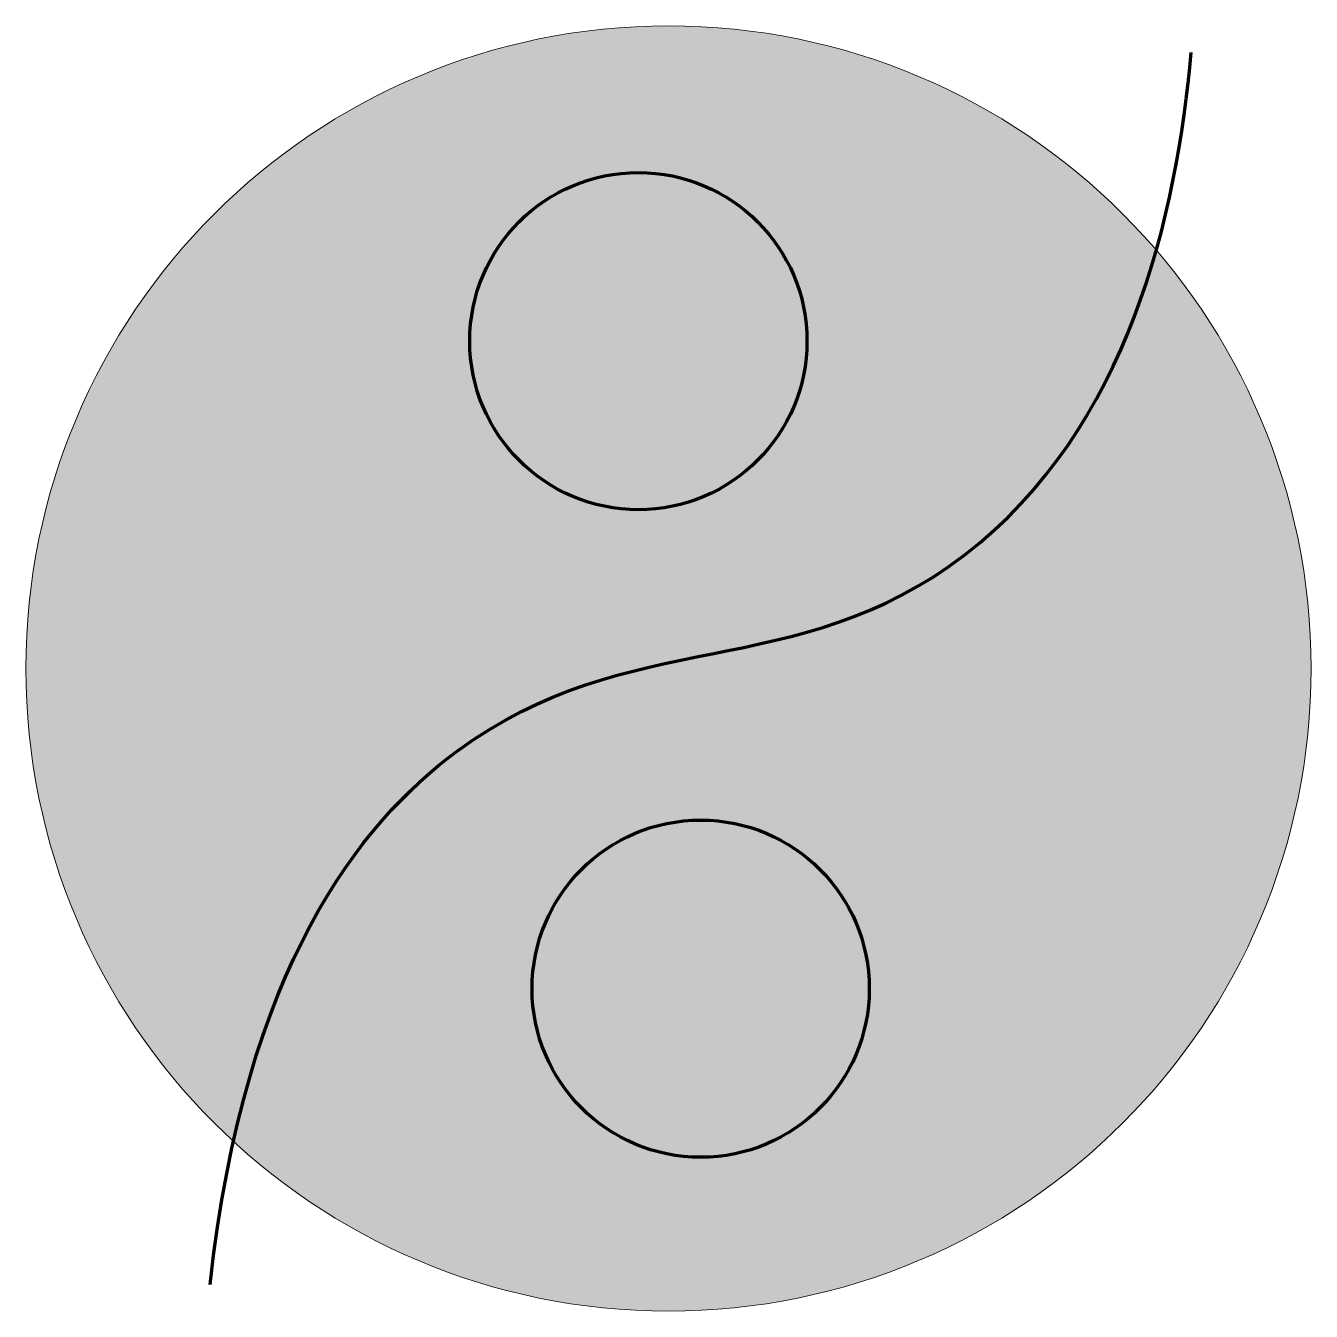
# Model space of a CAD drawing. Extents: x 49.1 to 101.5, y -245.8 to -193.3.
import ezdxf

# ---------------------------------------------------------------- set-up
doc = ezdxf.new("R2010")
doc.units = 0
doc.header["$MEASUREMENT"] = 0
doc.layers.add('Layer 1', color=7, linetype='Continuous', lineweight=0)

msp = doc.modelspace()

# ---------------------------------------------------------------- hatches: boundary and pattern name
at = {"layer": 'Layer 1', "true_color": 0xff00ff, "transparency": 33554687}
h = msp.add_hatch(color=6, dxfattribs=at)
h.dxf.hatch_style = 2
edge = h.paths.add_edge_path()
edge.add_arc((75.318, -219.573), 26.217, 0, 360)
h = msp.add_hatch(color=6, dxfattribs=at)
h.dxf.hatch_style = 2
edge = h.paths.add_edge_path()
edge.add_arc((74.089, -206.215), 6.879, 0, 360)
h = msp.add_hatch(color=6, dxfattribs=at)
h.dxf.hatch_style = 2
edge = h.paths.add_edge_path()
edge.add_arc((76.632, -232.636), 6.879, 0, 360)

# ---------------------------------------------------------------- linework, layer by layer
at = {"layer": 'Layer 1'}
msp.add_circle((75.318, -219.573), 26.217, dxfattribs=at)
at = {"layer": 'Layer 1', "color": 7, "lineweight": 70, "true_color": 0xffffff}
for centre in [(74.089, -206.215), (76.632, -232.636)]:
    msp.add_circle(centre, 6.879, dxfattribs=at)
msp.add_open_spline([(56.618, -244.707), (58.044, -231.75), (62.706, -225.898), (66.696, -222.949), (73.736, -217.744), (80.514, -220.222), (87.403, -214.94), (94.133, -209.779), (96.059, -200.976), (96.647, -194.439)], degree=3, knots=[0, 0, 0, 0, 1, 1, 1, 2, 2, 2, 3, 3, 3, 3], dxfattribs=at)

doc.saveas('drawing.dxf')
